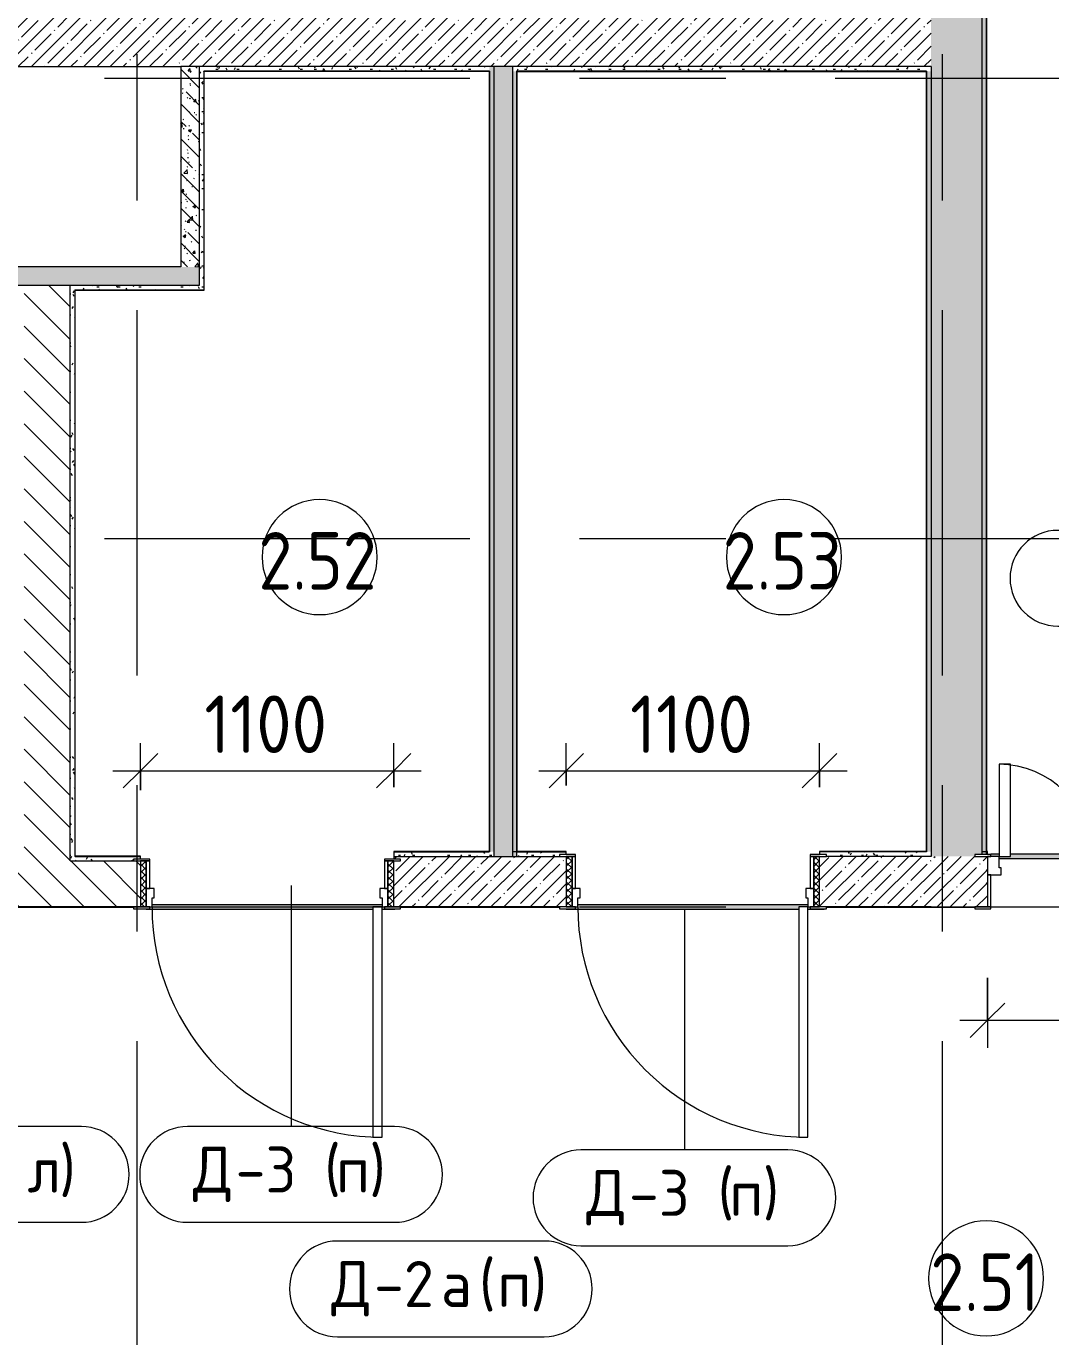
# Model space of a CAD drawing. Header units: millimetres. Extents: x 81632 to 272167, y -8553 to 29000.
# Drawn here: x 88878 to 93330, y 11533 to 17226 of the extents above; entities that cross this region are included whole.
import ezdxf

# ---------------------------------------------------------------- set-up
doc = ezdxf.new("R2010")
doc.units = ezdxf.units.MM
doc.linetypes.add('Осевая', pattern=[3175, 635, -476.25, 1587.5, -476.25])
for name, color, linetype, lineweight in [('A-ANNO-DIMS', 7, 'Continuous', 9), ('A-ANNO-DIMS-100', 7, 'Continuous', 9), ('A-AREA-IDEN', 7, 'Continuous', 9), ('A-DOOR', 7, 'Continuous', 9), ('A-DOOR-FRAM-2', 7, 'Continuous', 9), ('A-DOOR-IDEN', 7, 'Continuous', 9), ('A-WALL', 7, 'Continuous', 9), ('I-WALL', 7, 'Continuous', 9), ('Ограждение', 7, 'Continuous', 9), ('Оси-2', 7, 'Осевая', 9), ('Поручни', 7, 'Continuous', 9)]:
    doc.layers.add(name, color=color, linetype=linetype, lineweight=lineweight)
for name, color, linetype, lineweight, true_color in [('A-DOOR-1', 1, 'Continuous', 9, 0xff0000), ('A-DOOR-2', 1, 'Continuous', 13, 0xff0000), ('A-DOOR-FRAM-1', 1, 'Continuous', 13, 0xff0000), ('A-WALL-1', 7, 'Continuous', 9, 0x3c3c3c), ('A-WALL-FNSH-1', 7, 'Continuous', 9, 0x3c3c3c)]:
    doc.layers.add(name, color=color, linetype=linetype, lineweight=lineweight, true_color=true_color)
doc.styles.add('GOST Common', font='GOST_Common.ttf', dxfattribs={"height": 200})
doc.styles.add('GOST Common_1', font='GOST_Common.ttf', dxfattribs={"width": 0.9, "height": 250})
doc.styles.add('ISOCPEUR', font='isocpeur.ttf', dxfattribs={"width": 0.9, "height": 250})
doc.dimstyles.new('ISO-2_5_0_9К_БОЛЬШОЙ', dxfattribs={"dimscale": 304.8, "dimtxt": 248.995294, "dimasz": 0.492126, "dimexe": 0.393701, "dimexo": 0.984252, "dimgap": 0, "dimtad": 1, "dimdec": 0, "dimrnd": 10, "dimzin": 0, "dimdsep": 46, "dimtxsty": 'ISOCPEUR', "dimblk1": 'OBLIQUE', "dimblk2": 'OBLIQUE', "dimsah": 1, "dimcen": 0.09, "dimdle": 0.393701, "dimazin": 0, "dimtfac": 1, "dimtdec": 4, "dimtix": 1, "dimtmove": 0, "dimatfit": 3, "dimfxl": 1, "dimtvp": 1, "dimtolj": 1, "dimtzin": 0, "dimarcsym": 2})
pattern_1 = [(45, (0, 0), (-57.024626, 57.024626), []), (45, (57.025, 0), (-57.024626, 57.024626), [100.806, -20.161, 3.353, -16.808])]
pattern_2 = [(135, (0, 0), (-70.71068, -70.71068), [])]
pattern_3 = [(135, (0, 0), (-75.43415, -75.43415), [106.68, -17.78, 3.556, -17.78]), (135, (0, 75.39), (-75.43415, -75.43415), []), (50, (0, 0), (127.52922, -11.15758), [13.335, -146.685]), (355, (0, 0), (-24.66966, 133.74002), [10.668, -117.348]), (100.451, (10.63, -0.93), (102.85973, 122.58178), [11.333, -124.663]), (46.184, (0, 35.56), (189.75516, -29.43036), [20.002, -220.027]), (96.636, (15.81, 33.1), (166.1822, 173.1996), [17, -186.995]), (351.184, (0, 35.56), (166.18393, 173.19757), [16.002, -176.022]), (21, (17.78, 26.67), (106.13027, -71.58603), [13.335, -146.685]), (326, (17.78, 26.67), (43.26188, 128.93175), [10.668, -117.348]), (71.451, (26.62, 20.7), (149.39198, 57.34505), [11.333, -124.663]), (37.5, (0, 0), (2.162228, 59.188357), [3.353, -112.573, 3.353, -115.773, -117.792]), (37.5, (0, 0), (2.162228, 59.188357), [-235.052, 3.353, -114.44]), (7.5, (0, 0), (46.773857, 70.126152), [3.353, -64.567, 3.353, -109.906, -44.894]), (7.5, (0, 0), (46.773857, 70.126152), [-181.178, 3.353, -41.542]), (327.5, (-39.65, 0), (94.913671, -4.010093), [3.353, -41.097, 3.353, -135.331, -184.023]), (327.5, (-39.65, 0), (94.913671, -4.010093), [-183.134, 3.353, -180.67]), (317.5, (-57.43, 0), (103.69057, 17.79882), [3.353, -54.432, 3.353, -88.748, -130.683]), (317.5, (-57.43, 0), (103.69057, 17.79882), [-149.885, 3.353, -127.33])]
pattern_4 = [(0, (0, 0), (121.92, 30.48), [10.058, -81.382, 10.058, -81.382, -487.68]), (0, (0, 0), (121.92, 30.48), [-182.88, 10.058, -172.822, 10.058, -81.382, -213.36]), (0, (0, 0), (121.92, 30.48), [-457.2, 10.058, -50.902, 10.058, -142.342]), (120, (45.72, 15.24), (-87.356454, 90.345817), [10.058, -81.382, 10.058, -81.382, -487.68]), (120, (45.72, 15.24), (-87.356454, 90.345817), [-182.88, 10.058, -172.822, 10.058, -81.382, -213.36]), (120, (45.72, 15.24), (-87.356454, 90.345817), [-457.2, 10.058, -50.902, 10.058, -142.342]), (240, (60.96, 76.2), (-34.563546, -120.825817), [10.058, -81.382, 10.058, -81.382, -487.68]), (240, (60.96, 76.2), (-34.563546, -120.825817), [-182.88, 10.058, -172.822, 10.058, -81.382, -213.36]), (240, (60.96, 76.2), (-34.563546, -120.825817), [-457.2, 10.058, -50.902, 10.058, -142.342])]

# ---------------------------------------------------------------- blocks, each defined once
blk = doc.blocks.new('110_Дверь_СКБ_2Ст - Д-1_л_Лестничная клетка EIS60 2-32142534-План заполнения и маркировки дверных проемов 2 этажа в осях 23-33')
at = {"layer": 'A-DOOR-1'}
for centre, radius, start, end in [((662.5, 110), 900, 90, 180), ((-637.5, 110), 400, 360, 90)]:
    blk.add_arc(centre, radius, start, end, dxfattribs=at)
at = {"layer": 'A-DOOR-2'}
for p, q in [((662.5, 1010), (612.5, 1010)), ((612.5, 1010), (612.5, 110)), ((662.5, 110), (662.5, 1010)), ((-637.5, 510), (-637.5, 110)), ((-587.5, 510), (-637.5, 510)), ((-587.5, 110), (-587.5, 510)), ((-637.5, 110), (-587.5, 110)), ((612.5, 110), (662.5, 110))]:
    blk.add_line(p, q, dxfattribs=at)
at = {"layer": 'A-DOOR-FRAM-1'}
for p, q in [((-672.5, 118), (-742.5, 118)), ((-742.5, 118), (-742.5, 110)), ((-672.5, 110), (-672.5, 118)), ((767.5, 118), (697.5, 118)), ((697.5, 118), (697.5, 110)), ((767.5, 110), (767.5, 118)), ((-742.5, 110), (-672.5, 110)), ((-637.5, 110), (-687.5, 110)), ((-687.5, 110), (-687.5, 30)), ((-637.5, 60), (-637.5, 110)), ((-627.5, 60), (-637.5, 60)), ((-627.5, 30), (-627.5, 60)), ((662.5, 60), (652.5, 60)), ((652.5, 60), (652.5, 30)), ((662.5, 110), (662.5, 60)), ((712.5, 110), (662.5, 110)), ((697.5, 110), (767.5, 110)), ((712.5, 30), (712.5, 110)), ((-687.5, 30), (-627.5, 30)), ((-672.5, 30), (-687.5, 30)), ((-687.5, 30), (-687.5, -110)), ((-672.5, -110), (-672.5, 30)), ((652.5, 30), (712.5, 30)), ((712.5, 30), (697.5, 30)), ((697.5, 30), (697.5, -110)), ((712.5, -110), (712.5, 30)), ((-672.5, -110), (-742.5, -110)), ((-742.5, -110), (-742.5, -118)), ((-687.5, -110), (-672.5, -110)), ((-672.5, -118), (-672.5, -110)), ((697.5, -110), (712.5, -110)), ((767.5, -110), (697.5, -110)), ((697.5, -110), (697.5, -118)), ((767.5, -118), (767.5, -110)), ((-742.5, -118), (-672.5, -118)), ((697.5, -118), (767.5, -118))]:
    blk.add_line(p, q, dxfattribs=at)
blk = doc.blocks.new('110_Дверь_СКБ_1Ст_Внутренняя1 - Д-3 _п_ 1100x2100h_много всего-32102842-План заполнения и маркировки дверных проемов 2 этажа в осях 23-33')
at = {"layer": 'A-DOOR'}
h = blk.add_hatch(dxfattribs=at)
h.set_pattern_fill('FP_20', color=256, style=0, pattern_type=2)
h.set_pattern_definition([(135, (1751.41, 174.685), (-14.14214, -14.14214), []), (225, (1751.41, 174.685), (14.14214, -14.14214), [])])
h.paths.add_polyline_path([(562.5, 110), (537.5, 110), (537.5, -110), (562.5, -110), (562.5, -32.4)])
at = {"layer": 'A-DOOR-FRAM-2'}
h = blk.add_hatch(dxfattribs=at)
h.set_pattern_fill('FP_21', color=256, style=0, pattern_type=2)
h.set_pattern_definition([(45, (-371.384, 174.685), (-14.1421, 14.1421), []), (135, (-371.384, 174.685), (-14.1421, -14.1421), [])])
h.paths.add_polyline_path([(-512.5, 110), (-537.5, 110), (-537.5, -110), (-512.5, -110), (-512.5, -32.4)])
at = {"layer": 'A-DOOR-1'}
blk.add_arc((-487.5, 110), 1000, 360, 90, dxfattribs=at)
at = {"layer": 'A-DOOR-2'}
for p, q in [((-487.5, 1110), (-487.5, 110)), ((-447.5, 1110), (-487.5, 1110)), ((-447.5, 110), (-447.5, 1110)), ((-487.5, 110), (-447.5, 110))]:
    blk.add_line(p, q, dxfattribs=at)
at = {"layer": 'A-DOOR-FRAM-1'}
for p, q in [((-497.5, 118), (-567.5, 118)), ((-567.5, 118), (-567.5, 110)), ((-497.5, 110), (-497.5, 118)), ((592.5, 118), (522.5, 118)), ((522.5, 118), (522.5, 110)), ((592.5, 110), (592.5, 118)), ((-567.5, 110), (-497.5, 110)), ((-512.5, 110), (-537.5, 110)), ((-537.5, 110), (-537.5, -110)), ((-487.5, 110), (-512.5, 110)), ((-512.5, 110), (-512.5, 30)), ((-512.5, -110), (-512.5, 110)), ((-497.5, 110), (-512.5, 110)), ((-512.5, 110), (-512.5, 109)), ((-512.5, 109), (-497.5, 109)), ((-497.5, 109), (-497.5, 110)), ((-487.5, 70), (-487.5, 110)), ((-477.5, 70), (-487.5, 70)), ((-477.5, 30), (-477.5, 70)), ((512.5, 70), (502.5, 70)), ((502.5, 70), (502.5, 30)), ((512.5, 110), (512.5, 70)), ((537.5, 110), (512.5, 110)), ((537.5, 110), (522.5, 110)), ((522.5, 110), (522.5, 109)), ((522.5, 110), (592.5, 110)), ((522.5, 109), (537.5, 109)), ((537.5, 30), (537.5, 110)), ((562.5, 110), (537.5, 110)), ((537.5, 110), (537.5, -110)), ((537.5, 109), (537.5, 110)), ((562.5, -110), (562.5, 110)), ((-512.5, 30), (-477.5, 30)), ((-497.5, 30), (-512.5, 30)), ((-512.5, 30), (-512.5, -110)), ((-497.5, -110), (-497.5, 30)), ((502.5, 30), (537.5, 30)), ((537.5, 30), (522.5, 30)), ((522.5, 30), (522.5, -110)), ((537.5, -110), (537.5, 30)), ((-497.5, -110), (-567.5, -110)), ((-567.5, -110), (-567.5, -118)), ((-537.5, -110), (-512.5, -110)), ((-512.5, -110), (-497.5, -110)), ((-497.5, -118), (-497.5, -110)), ((522.5, -110), (537.5, -110)), ((592.5, -110), (522.5, -110)), ((522.5, -110), (522.5, -118)), ((537.5, -110), (562.5, -110)), ((592.5, -118), (592.5, -110)), ((-567.5, -118), (-497.5, -118)), ((522.5, -118), (592.5, -118))]:
    blk.add_line(p, q, dxfattribs=at)
blk = doc.blocks.new('110_Дверь_СКБ_1Ст_Внутренняя1 - Д-3 _п_ 1100x2100h_много всего-32102838-План заполнения и маркировки дверных проемов 2 этажа в осях 23-33')
at = {"layer": 'A-DOOR'}
h = blk.add_hatch(dxfattribs=at)
h.set_pattern_fill('FP_22', color=256, style=0, pattern_type=2)
h.set_pattern_definition([(135, (1751.41, 164.685), (-14.14214, -14.14214), []), (225, (1751.41, 164.685), (14.14214, -14.14214), [])])
h.paths.add_polyline_path([(562.5, 100), (537.5, 100), (537.5, -100), (562.5, -100), (562.5, -42.4)])
at = {"layer": 'A-DOOR-FRAM-2'}
h = blk.add_hatch(dxfattribs=at)
h.set_pattern_fill('FP_23', color=256, style=0, pattern_type=2)
h.set_pattern_definition([(45, (-371.384, 164.685), (-14.1421, 14.1421), []), (135, (-371.384, 164.685), (-14.1421, -14.1421), [])])
h.paths.add_polyline_path([(-512.5, 100), (-537.5, 100), (-537.5, -100), (-512.5, -100), (-512.5, -42.4)])
at = {"layer": 'A-DOOR-1'}
blk.add_arc((-487.5, 100), 1000, 360, 90, dxfattribs=at)
at = {"layer": 'A-DOOR-2'}
for p, q in [((-487.5, 1100), (-487.5, 100)), ((-447.5, 1100), (-487.5, 1100)), ((-447.5, 100), (-447.5, 1100)), ((-487.5, 100), (-447.5, 100))]:
    blk.add_line(p, q, dxfattribs=at)
at = {"layer": 'A-DOOR-FRAM-1'}
for p, q in [((-497.5, 108), (-567.5, 108)), ((-567.5, 108), (-567.5, 100)), ((-567.5, 100), (-497.5, 100)), ((-512.5, 100), (-537.5, 100)), ((-537.5, 100), (-537.5, -100)), ((-487.5, 100), (-512.5, 100)), ((-512.5, 100), (-512.5, 20)), ((-512.5, -100), (-512.5, 100)), ((-497.5, 100), (-512.5, 100)), ((-512.5, 100), (-512.5, 99)), ((-512.5, 99), (-497.5, 99)), ((-497.5, 100), (-497.5, 108)), ((-497.5, 99), (-497.5, 100)), ((-487.5, 60), (-487.5, 100)), ((-477.5, 60), (-487.5, 60)), ((-477.5, 20), (-477.5, 60)), ((512.5, 60), (502.5, 60)), ((502.5, 60), (502.5, 20)), ((512.5, 100), (512.5, 60)), ((537.5, 100), (512.5, 100)), ((592.5, 108), (522.5, 108)), ((522.5, 108), (522.5, 100)), ((537.5, 100), (522.5, 100)), ((522.5, 100), (522.5, 99)), ((522.5, 100), (592.5, 100)), ((522.5, 99), (537.5, 99)), ((537.5, 20), (537.5, 100)), ((562.5, 100), (537.5, 100)), ((537.5, 100), (537.5, -100)), ((537.5, 99), (537.5, 100)), ((562.5, -100), (562.5, 100)), ((592.5, 100), (592.5, 108)), ((-512.5, 20), (-477.5, 20)), ((-497.5, 20), (-512.5, 20)), ((-512.5, 20), (-512.5, -100)), ((-497.5, -100), (-497.5, 20)), ((502.5, 20), (537.5, 20)), ((537.5, 20), (522.5, 20)), ((522.5, 20), (522.5, -100)), ((537.5, -100), (537.5, 20)), ((-497.5, -100), (-567.5, -100)), ((-567.5, -100), (-567.5, -108)), ((-567.5, -108), (-497.5, -108)), ((-537.5, -100), (-512.5, -100)), ((-512.5, -100), (-497.5, -100)), ((-497.5, -108), (-497.5, -100)), ((522.5, -100), (537.5, -100)), ((592.5, -100), (522.5, -100)), ((522.5, -100), (522.5, -108)), ((522.5, -108), (592.5, -108)), ((537.5, -100), (562.5, -100)), ((592.5, -108), (592.5, -100))]:
    blk.add_line(p, q, dxfattribs=at)
blk = doc.blocks.new('Ограждение - Ограждение-32875147-План заполнения и маркировки дверных проемов 2 этажа в осях 23-33')
at = {"layer": 'Ограждение'}
h = blk.add_hatch(color=256, dxfattribs=at)
h.paths.add_polyline_path([(90425, 13400), (90425, 13410), (89425, 13410), (89425, 13400), (89415, 13400), (89415, 13392), (89400, 13392), (89400, 13390), (90385, 13390), (90385, 13400)])
h.paths.add_polyline_path([(90435, 13390), (90480, 13390), (90480, 13392), (90435, 13392), (90435, 13400), (90425, 13400), (90425, 13390)])
at = {"layer": 'Поручни'}
for p, q in [((89400, 13390), (89400, 13392)), ((89400, 13390), (90385, 13390)), ((90425, 13410), (89425, 13410)), ((90425, 13390), (90480, 13390)), ((90480, 13392), (90480, 13390))]:
    blk.add_line(p, q, dxfattribs=at)
blk = doc.blocks.new('Ограждение - Ограждение-32875196-План заполнения и маркировки дверных проемов 2 этажа в осях 23-33')
at = {"layer": 'Ограждение'}
h = blk.add_hatch(color=256, dxfattribs=at)
h.paths.add_polyline_path([(92235, 13390), (92235, 13400), (92275, 13400), (92275, 13410), (91275, 13410), (91275, 13400), (91265, 13400), (91265, 13392), (91225, 13392), (91225, 13390), (92204.5, 13390)])
h.paths.add_polyline_path([(92345, 13390), (92345, 13392), (92285, 13392), (92285, 13400), (92275, 13400), (92275, 13390), (92325, 13390)])
at = {"layer": 'Поручни'}
for p, q in [((91225, 13390), (91225, 13392)), ((91225, 13390), (92235, 13390)), ((92275, 13410), (91275, 13410)), ((92275, 13390), (92345, 13390)), ((92345, 13392), (92345, 13390))]:
    blk.add_line(p, q, dxfattribs=at)
blk = doc.blocks.new('Ограждение - Ограждение-32875246-План заполнения и маркировки дверных проемов 2 этажа в осях 23-33')
at = {"layer": 'Ограждение'}
h = blk.add_hatch(color=256, dxfattribs=at)
h.paths.add_polyline_path([(94405, 13610), (94405, 13620), (94355, 13620), (94355, 13630), (93155, 13630), (93155, 13620), (93105, 13620), (93105, 13610), (94355, 13610)])
h.paths.add_polyline_path([(94405, 13620), (94440, 13620), (94440, 13628), (94455, 13628), (94455, 13630), (94405, 13630)])
h.paths.add_polyline_path([(93070, 13620), (93105, 13620), (93105, 13630), (93070, 13630), (93070, 13628)])
at = {"layer": 'Поручни'}
for p, q in [((93070, 13628), (93070, 13630)), ((93105, 13630), (93070, 13630)), ((93105, 13610), (94405, 13610)), ((94355, 13630), (93155, 13630)), ((94455, 13630), (94405, 13630))]:
    blk.add_line(p, q, dxfattribs=at)
blk = doc.blocks.new('М_двери - Типоразмер_рамка-25223575-План заполнения и маркировки дверных проемов 2 этажа в осях 23-33')
at = {"layer": 'A-DOOR-IDEN'}
for p, q in [((4.496, 2.08), (-4.496, 2.08)), ((-4.496, -2.08), (4.496, -2.08))]:
    blk.add_line(p, q, dxfattribs=at)
for centre, start, end in [((-4.496, 0), 90, 270), ((4.496, 0), 270, 90)]:
    blk.add_arc(centre, 2.08, start, end, dxfattribs=at)
blk = doc.blocks.new('DIMBLOCK38-План заполнения и маркировки дверных проемов 2 этажа в осях 23-33')
at = {"layer": 'A-ANNO-DIMS-100'}
for p, q in [((93055, 13092), (93055, 12787.9)), ((93055, 12907.9), (93055, 13092)), ((94455, 13092), (94455, 12787.9)), ((94455, 12907.9), (94455, 13092)), ((92935, 12907.9), (94575, 12907.9))]:
    blk.add_line(p, q, dxfattribs=at)
at = {"layer": 'A-ANNO-DIMS-100', "lineweight": 20}
for p, q in [((93055, 12907.9), (93130, 12982.9)), ((94455, 12907.9), (94530, 12982.9)), ((93055, 12907.9), (92980, 12832.9)), ((94455, 12907.9), (94380, 12832.9))]:
    blk.add_line(p, q, dxfattribs=at)
at = {"layer": 'A-ANNO-DIMS-100', "color": 0, "insert": (93448.5, 13234.5), "char_height": 250, "width": 735.494, "attachment_point": 1, "line_spacing_factor": 1.149209, "style": 'ISOCPEUR'}
blk.add_mtext('1400', dxfattribs=at)
blk = doc.blocks.new('_Oblique')
at = {"color": 0, "linetype": 'ByBlock', "lineweight": -2}
blk.add_line((-0.5, -0.5), (0.5, 0.5), dxfattribs=at)
blk = doc.blocks.new('DIMBLOCK44-План заполнения и маркировки дверных проемов 2 этажа в осях 23-33')
at = {"layer": 'A-ANNO-DIMS-100'}
for p, q in [((89375, 13908), (89375, 14112)), ((90475, 13920), (90475, 14112)), ((89255, 13992), (90595, 13992)), ((89375, 13992), (89375, 13908)), ((90475, 13992), (90475, 13920))]:
    blk.add_line(p, q, dxfattribs=at)
at = {"layer": 'A-ANNO-DIMS-100', "lineweight": 20}
for p, q in [((89375, 13992), (89450, 14067)), ((90475, 13992), (90550, 14067)), ((89375, 13992), (89300, 13917)), ((90475, 13992), (90400, 13917))]:
    blk.add_line(p, q, dxfattribs=at)
at = {"layer": 'A-ANNO-DIMS-100', "color": 0, "insert": (89652.1, 14318.7), "char_height": 250, "width": 655.049, "attachment_point": 1, "line_spacing_factor": 1.149209, "style": 'ISOCPEUR'}
blk.add_mtext('1100', dxfattribs=at)
blk = doc.blocks.new('DIMBLOCK45-План заполнения и маркировки дверных проемов 2 этажа в осях 23-33')
at = {"layer": 'A-ANNO-DIMS-100'}
for p, q in [((91225, 13928), (91225, 14112)), ((92325, 13920), (92325, 14112)), ((91105, 13992), (92445, 13992)), ((91225, 13992), (91225, 13928)), ((92325, 13992), (92325, 13920))]:
    blk.add_line(p, q, dxfattribs=at)
at = {"layer": 'A-ANNO-DIMS-100', "lineweight": 20}
for p, q in [((91225, 13992), (91300, 14067)), ((92325, 13992), (92400, 14067)), ((91225, 13992), (91150, 13917)), ((92325, 13992), (92250, 13917))]:
    blk.add_line(p, q, dxfattribs=at)
at = {"layer": 'A-ANNO-DIMS-100', "color": 0, "insert": (91502.1, 14318.7), "char_height": 250, "width": 655.049, "attachment_point": 1, "line_spacing_factor": 1.149209, "style": 'ISOCPEUR'}
blk.add_mtext('1100', dxfattribs=at)
blk = doc.blocks.new('Марка_Помещения - Номер-25198446-План заполнения и маркировки дверных проемов 2 этажа в осях 23-33')
at = {"layer": 'A-AREA-IDEN'}
for start, end in [(360, 180), (180, 360)]:
    blk.add_arc((0, 0), 2.5, start, end, dxfattribs=at)

msp = doc.modelspace()

# ---------------------------------------------------------------- hatches: boundary and pattern name
at = {"layer": 'I-WALL'}
h = msp.add_hatch(dxfattribs=at)
h.set_pattern_fill('FP_2', color=256, style=0, pattern_type=2)
h.set_pattern_definition(pattern_1)
h.paths.add_polyline_path([(93000, 13620), (93000, 13628), (93030, 13628), (93030, 21550), (92810, 21550), (92810, 13620), (92840.3, 13620)])
h = msp.add_hatch(dxfattribs=at)
h.set_pattern_fill('FP_38', color=256, style=0, pattern_type=2)
h.set_pattern_definition(pattern_4)
h.paths.add_polyline_path([(93042, 13628), (93050, 13628), (93050, 21150), (93030, 21150), (93030, 13628)])
h = msp.add_hatch(dxfattribs=at)
h.set_pattern_fill('FP_2', color=256, style=0, pattern_type=2)
h.set_pattern_definition(pattern_1)
h.paths.add_polyline_path([(92810, 17050), (92810, 17270), (86490, 17270), (86490, 17050), (90990.7, 17050)])
h = msp.add_hatch(dxfattribs=at)
h.set_pattern_fill('FP_19', color=256, style=0, pattern_type=2)
h.set_pattern_definition(pattern_3)
h.paths.add_polyline_path([(89550, 16180), (89630, 16180), (89630, 17050), (89550, 17050), (89550, 17002.6)])
h = msp.add_hatch(dxfattribs=at)
h.set_pattern_fill('FP_38', color=256, style=0, pattern_type=2)
h.set_pattern_definition(pattern_4)
h.paths.add_polyline_path([(90889.7, 17030), (90890.7, 17030), (90890.7, 17050), (89630, 17050), (89630, 17030), (89661.5, 17030)])
h = msp.add_hatch(dxfattribs=at)
h.set_pattern_fill('FP_38', color=256, style=0, pattern_type=2)
h.set_pattern_definition(pattern_4)
h.paths.add_polyline_path([(89650, 16080), (89650, 17030), (89630, 17030), (89630, 16080)])
h = msp.add_hatch(dxfattribs=at)
h.set_pattern_fill('FP_38', color=256, style=0, pattern_type=2)
h.set_pattern_definition(pattern_4)
h.paths.add_polyline_path([(90890.7, 13640), (90910.7, 13640), (90910.7, 17050), (90890.7, 17050), (90890.7, 17002.6)])
h = msp.add_hatch(dxfattribs=at)
h.set_pattern_fill('FP_19', color=256, style=0, pattern_type=2)
h.set_pattern_definition(pattern_3)
h.paths.add_polyline_path([(90910.7, 13620), (90990.7, 13620), (90990.7, 17050), (90910.7, 17050), (90910.7, 13640)])
h = msp.add_hatch(dxfattribs=at)
h.set_pattern_fill('FP_38', color=256, style=0, pattern_type=2)
h.set_pattern_definition(pattern_4)
h.paths.add_polyline_path([(92810, 17030), (92810, 17050), (90990.7, 17050), (90990.7, 17030), (92790, 17030)])
h = msp.add_hatch(dxfattribs=at)
h.set_pattern_fill('FP_38', color=256, style=0, pattern_type=2)
h.set_pattern_definition(pattern_4)
h.paths.add_polyline_path([(90990.7, 13620), (91010.7, 13620), (91010.7, 17030), (90990.7, 17030), (90990.7, 13640)])
h = msp.add_hatch(dxfattribs=at)
h.set_pattern_fill('FP_38', color=256, style=0, pattern_type=2)
h.set_pattern_definition(pattern_4)
h.paths.add_polyline_path([(92810, 13640), (92810, 17030), (92790, 17030), (92790, 13640)])
h = msp.add_hatch(dxfattribs=at)
h.set_pattern_fill('FP_19', color=256, style=0, pattern_type=2)
h.set_pattern_definition(pattern_3)
h.paths.add_polyline_path([(89090, 16100), (89630, 16100), (89630, 16180), (86490, 16180), (86490, 16100), (89070, 16100)])
h = msp.add_hatch(dxfattribs=at)
h.set_pattern_fill('FP_4', color=256, style=0, pattern_type=2)
h.set_pattern_definition(pattern_2)
h.paths.add_polyline_path([(89070, 13600), (89070, 16100), (88870, 16100), (88870, 13600)])
h = msp.add_hatch(dxfattribs=at)
h.set_pattern_fill('FP_38', color=256, style=0, pattern_type=2)
h.set_pattern_definition(pattern_4)
h.paths.add_polyline_path([(89090, 13600), (89090, 16100), (89070, 16100), (89070, 13600)])
h = msp.add_hatch(dxfattribs=at)
h.set_pattern_fill('FP_38', color=256, style=0, pattern_type=2)
h.set_pattern_definition(pattern_4)
h.paths.add_polyline_path([(89630, 16080), (89630, 16100), (89090, 16100), (89090, 16080)])
h = msp.add_hatch(dxfattribs=at)
h.set_pattern_fill('FP_38', color=256, style=0, pattern_type=2)
h.set_pattern_definition(pattern_4)
h.paths.add_polyline_path([(89090, 13600), (89345, 13600), (89345, 13608), (89375, 13608), (89375, 13620), (89090, 13620)])
h = msp.add_hatch(dxfattribs=at)
h.set_pattern_fill('FP_38', color=256, style=0, pattern_type=2)
h.set_pattern_definition(pattern_4)
h.paths.add_polyline_path([(90475, 13620), (90910.7, 13620), (90910.7, 13640), (90475, 13640)])
h = msp.add_hatch(dxfattribs=at)
h.set_pattern_fill('FP_2', color=256, style=0, pattern_type=2)
h.set_pattern_definition(pattern_1)
h.paths.add_polyline_path([(93000, 13400), (93050, 13400), (93050, 13620), (92325, 13620), (92325, 13400), (92810, 13400)])
h.paths.add_polyline_path([(91195, 13400), (91225, 13400), (91225, 13620), (90475, 13620), (90475, 13608), (90505, 13608), (90505, 13600), (90475, 13600), (90475, 13400), (90505, 13400)])
h = msp.add_hatch(dxfattribs=at)
h.set_pattern_fill('FP_38', color=256, style=0, pattern_type=2)
h.set_pattern_definition(pattern_4)
h.paths.add_polyline_path([(92790, 13620), (92810, 13620), (92810, 13640), (92325, 13640), (92325, 13628), (92355, 13628), (92355, 13620), (92476, 13620)])
h.paths.add_polyline_path([(91195, 13620), (91195, 13628), (91225, 13628), (91225, 13640), (90990.7, 13640), (90990.7, 13620)])
h = msp.add_hatch(dxfattribs=at)
h.set_pattern_fill('FP_38', color=256, style=0, pattern_type=2)
h.set_pattern_definition(pattern_4)
h.paths.add_polyline_path([(94560, 13620), (94559, 13640), (94455, 13640), (94455, 13628), (94510, 13628), (94510, 13620)])
h.paths.add_polyline_path([(93055, 13628), (93055, 13640), (93030, 13640), (93030, 13628), (93053.4, 13628)])
h = msp.add_hatch(dxfattribs=at)
h.set_pattern_fill('FP_2', color=256, style=0, pattern_type=2)
h.set_pattern_definition(pattern_1)
h.paths.add_polyline_path([(94688.3, 13400), (94800, 13400), (94800, 13620), (94455, 13620), (94455, 13400), (94510, 13400)])
h.paths.add_polyline_path([(93050, 13400), (93055, 13400), (93055, 13620), (93050, 13620), (93050, 13542.4)])
h = msp.add_hatch(dxfattribs=at)
h.set_pattern_fill('FP_4', color=256, style=0, pattern_type=2)
h.set_pattern_definition(pattern_2)
h.paths.add_polyline_path([(89375, 13400), (89375, 13600), (88200, 13600), (88200, 13400), (89345, 13400)])

# ---------------------------------------------------------------- linework, layer by layer
at = {"layer": 'A-DOOR-IDEN'}
for p, q in [((90029, 13493), (90029, 12446.4)), ((91738.1, 13385.9), (91738.1, 12344.8))]:
    msp.add_line(p, q, dxfattribs=at)
at = {"layer": 'A-WALL'}
for p, q in [((93030, 21150), (93030, 13628)), ((92810, 17050), (89550, 17050)), ((89630, 17050), (89630, 16100)), ((90890.7, 17030), (89650, 17030)), ((90910.7, 17050), (90910.7, 13620)), ((90990.7, 17050), (90990.7, 13620)), ((91010.7, 13620), (91010.7, 17030)), ((92790, 17030), (91010.7, 17030)), ((92810, 17050), (92810, 13620)), ((89630, 16100), (84970.7, 16100)), ((89090, 16080), (89090, 13620)), ((90475, 13620), (91195, 13620)), ((92790, 13640), (92325, 13640)), ((92810, 13620), (92355, 13620)), ((93051, 13640), (93055, 13640)), ((89070, 13600), (89345, 13600)), ((90505, 13400), (91195, 13400)), ((91195, 13400), (90505, 13400)), ((92355, 13400), (93000, 13400)), ((92810, 13400), (92355, 13400))]:
    msp.add_line(p, q, dxfattribs=at)
at = {"layer": 'A-WALL-1'}
for p, q in [((93050, 13628), (93050, 21150)), ((86490, 17050), (89550, 17050)), ((89550, 17050), (89550, 16180)), ((89650, 17029), (89650, 17030)), ((90890.7, 17030), (90890.7, 13640)), ((92790, 17030), (92790, 13640)), ((89550, 16180), (88621.7, 16180)), ((89070, 13600), (89070, 16100)), ((89090, 16080), (89650, 16080)), ((89091, 13620), (89090, 13620)), ((89375, 13608), (89375, 13620)), ((90475, 13640), (90475, 13608)), ((90890.7, 13640), (90889.7, 13640)), ((91010.7, 13640), (90990.7, 13640)), ((91225, 13628), (91225, 13640)), ((92325, 13640), (92325, 13628)), ((93051, 13640), (93030, 13640)), ((93055, 13628), (93055, 13640)), ((88200, 13400), (89345, 13400))]:
    msp.add_line(p, q, dxfattribs=at)
at = {"layer": 'A-WALL-FNSH-1'}
for p, q in [((89650, 17029), (89650, 16080)), ((90889.7, 17029), (89650, 17029)), ((89651, 16079), (89651, 17029)), ((90889.7, 17029), (90889.7, 13641)), ((91011.7, 17029), (92789, 17029)), ((91011.7, 13640), (91011.7, 17029)), ((92789, 17029), (92789, 13640)), ((89091, 16079), (89651, 16079)), ((89091, 13621), (89091, 16079)), ((89375, 13621), (89091, 13621)), ((89091, 13620), (89375, 13620)), ((89375, 13620), (89375, 13621)), ((90889.7, 13641), (90475, 13641)), ((90475, 13641), (90475, 13640)), ((90475, 13640), (90889.7, 13640)), ((91225, 13641), (91010.7, 13641)), ((91010.7, 13640), (91225, 13640)), ((91225, 13640), (91225, 13641)), ((92790, 13641), (92325, 13641)), ((92325, 13641), (92325, 13640)), ((93055, 13641), (93051, 13641)), ((93055, 13640), (93055, 13641)), ((89345, 13400), (88200, 13400)), ((88200, 13399), (89345, 13399)), ((90505, 13399), (91195, 13399)), ((92355, 13399), (93000, 13399))]:
    msp.add_line(p, q, dxfattribs=at)
at = {"layer": 'I-WALL'}
msp.add_line((93051, 21129), (93051, 13640), dxfattribs=at)
at = {"layer": 'Оси-2'}
for p, q in [((89360, 593.7), (89360, 19415.1)), ((92860, 593.7), (92860, 19415.1)), ((84932.5, 17000), (122760, 17000)), ((84932.5, 15000), (122160, 15000)), ((84932.5, 13400), (119719, 13400))]:
    msp.add_line(p, q, dxfattribs=at)

# ---------------------------------------------------------------- block references
at = {"layer": 'A-AREA-IDEN', "xscale": 99.99999999999993, "yscale": 99.99999999999993, "zscale": 99.99999999999993}
for p in [(90153.3, 14919.8), (92170.7, 14919.8), (93048.8, 11786.9)]:
    msp.add_blockref('Марка_Помещения - Номер-25198446-План заполнения и маркировки дверных проемов 2 этажа в осях 23-33', p, dxfattribs=at)
at = {"layer": 'A-DOOR-1'}
msp.add_blockref('110_Дверь_СКБ_2Ст - Д-1_л_Лестничная клетка EIS60 2-32142534-План заполнения и маркировки дверных проемов 2 этажа в осях 23-33', (93742.5, 13510), dxfattribs=at)
at = {"layer": 'A-DOOR-1', "rotation": 180}
for name, p in [('110_Дверь_СКБ_1Ст_Внутренняя1 - Д-3 _п_ 1100x2100h_много всего-32102838-План заполнения и маркировки дверных проемов 2 этажа в осях 23-33', (89937.5, 13500)), ('110_Дверь_СКБ_1Ст_Внутренняя1 - Д-3 _п_ 1100x2100h_много всего-32102842-План заполнения и маркировки дверных проемов 2 этажа в осях 23-33', (91787.5, 13510))]:
    msp.add_blockref(name, p, dxfattribs=at)
at = {"layer": 'A-DOOR-IDEN', "xscale": 99.99999999999993, "yscale": 99.99999999999993, "zscale": 99.99999999999993}
for p in [(93810.5, 14827.9), (88668.4, 12238.4), (90029, 12238.4), (91738.1, 12136.7), (90679.9, 11741.2)]:
    msp.add_blockref('М_двери - Типоразмер_рамка-25223575-План заполнения и маркировки дверных проемов 2 этажа в осях 23-33', p, dxfattribs=at)
at = {"layer": 'Поручни'}
for name in ['Ограждение - Ограждение-32875246-План заполнения и маркировки дверных проемов 2 этажа в осях 23-33', 'Ограждение - Ограждение-32875147-План заполнения и маркировки дверных проемов 2 этажа в осях 23-33', 'Ограждение - Ограждение-32875196-План заполнения и маркировки дверных проемов 2 этажа в осях 23-33']:
    msp.add_blockref(name, (0, 0), dxfattribs=at)

# ---------------------------------------------------------------- texts
at = {"layer": 'A-AREA-IDEN', "char_height": 250, "attachment_point": 1, "style": 'GOST Common_1'}
for s, insert, width in [('2.52', (89887.6, 15028.4), 663.797), ('2.53', (91905, 15028.4), 663.797), ('2.51', (92807, 11895.5), 606.076)]:
    msp.add_mtext(s, dxfattribs=dict(at, insert=insert, width=width))
at = {"layer": 'A-DOOR-IDEN', "char_height": 200, "attachment_point": 1, "style": 'GOST Common'}
for s, insert, width in [('\\fGOST Common|b0|i0|c204|p34|;)', (89022.9, 12359.6), 96.202), ('\\fGOST Common|b0|i0|c204|p34|;Д', (89602.8, 12359.6), 224.472), ('-3 (', (89788, 12359.6), 529.114), ('\\fGOST Common|b0|i0|c204|p34|;)', (90370.1, 12359.6), 96.202), ('\\fGOST Common|b0|i0|c204|p34|;л', (88884, 12359.6), 168.354), ('\\fGOST Common|b0|i0|c204|p34|;п', (90224.5, 12359.6), 176.371), ('\\fGOST Common|b0|i0|c204|p34|;Д', (91311.9, 12258), 224.472), ('-3 (', (91497.1, 12258), 529.114), ('\\fGOST Common|b0|i0|c204|p34|;)', (92079.2, 12258), 96.202), ('\\fGOST Common|b0|i0|c204|p34|;п', (91933.6, 12258), 176.371), ('\\fGOST Common|b0|i0|c204|p34|;Д', (90204.2, 11862.5), 224.472), ('-2', (90389.4, 11862.5), 352.742), ('\\fGOST Common|b0|i0|c204|p34|;(', (90845.8, 11862.5), 96.202), ('\\fGOST Common|b0|i0|c204|p34|;)', (91070.7, 11862.5), 96.202), ('\\fGOST Common|b0|i0|c204|p34|;а', (90680.4, 11862.5), 200.422), ('\\fGOST Common|b0|i0|c204|p34|;п', (90925.2, 11862.5), 176.371)]:
    msp.add_mtext(s, dxfattribs=dict(at, insert=insert, width=width))

# ---------------------------------------------------------------- dimensions: what is measured, and where the dimension line sits
at = {"layer": 'A-ANNO-DIMS'}
for base, p1, p2, override, picture, middle in [((90475, 13992), (89375, 13608), (90475, 13620), {"dimpost": '<>', "dimfxl": 1100.065453}, 'DIMBLOCK44-План заполнения и маркировки дверных проемов 2 этажа в осях 23-33', (89925, 14117)), ((92325, 13992), (91225, 13628), (92325, 13620), {"dimpost": '<>', "dimfxl": 1100.029091}, 'DIMBLOCK45-План заполнения и маркировки дверных проемов 2 этажа в осях 23-33', (91775, 14117)), ((94455, 12907.9), (93055, 13392), (94455, 13392), {"dimpost": '<>', "dimfxl": 1400}, 'DIMBLOCK38-План заполнения и маркировки дверных проемов 2 этажа в осях 23-33', (93755, 13032.9))]:
    dim = msp.add_linear_dim(base=base, p1=p1, p2=p2, dimstyle='ISO-2_5_0_9К_БОЛЬШОЙ', override=override, dxfattribs=at)
    dim.commit()
    dim.dimension.update_dxf_attribs({"geometry": picture, "text_midpoint": middle})

doc.saveas('drawing.dxf')
